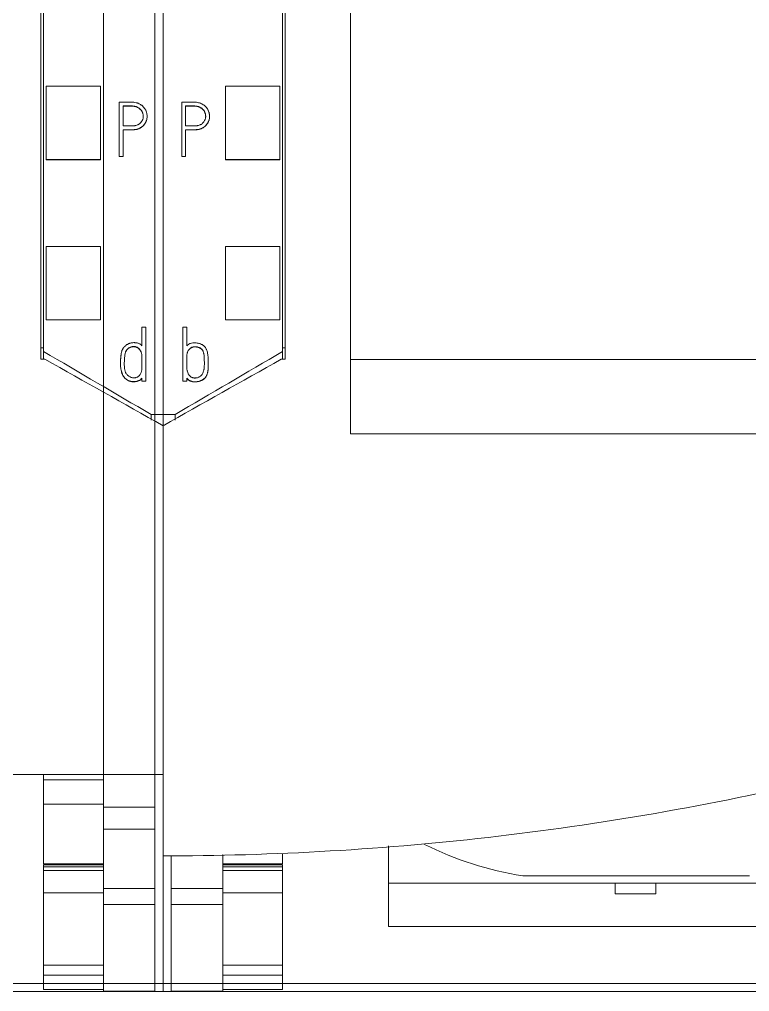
# Model space of a CAD drawing. Header units: millimetres. Extents: x 1359 to 3577, y 1336 to 3557.
# Drawn here: x 2675.48 to 2702.37, y 2906.56 to 2942.38 of the extents above; entities that cross this region are included whole.
import ezdxf

# ---------------------------------------------------------------- set-up
doc = ezdxf.new("R2010")
doc.units = ezdxf.units.MM
doc.layers.add('000-PI-Oprema', color=30, linetype='Continuous', lineweight=5)
doc.layers.add('002-PI-Kabelska kanalica', color=150, linetype='Continuous')

msp = doc.modelspace()

# ---------------------------------------------------------------- linework, layer by layer
at = {"layer": '000-PI-Oprema', "color": 0, "linetype": 'ByBlock', "lineweight": 0}
for p, q in [((2680.771, 3041.237), (2680.771, 2927.819)), ((2680.771, 3041.237), (2680.771, 2927.819)), ((2676.371, 2930.141), (2676.371, 3038.956)), ((2685.171, 3038.956), (2685.171, 2930.141)), ((2678.571, 2974.306), (2678.571, 2910.351)), ((2680.471, 2974.306), (2680.471, 2910.351)), ((2676.471, 2937.211), (2676.471, 2939.912)), ((2676.471, 2939.912), (2678.471, 2939.912)), ((2678.471, 2937.211), (2678.471, 2939.912)), ((2683.071, 2937.211), (2683.071, 2939.912)), ((2685.071, 2939.912), (2683.071, 2939.912)), ((2685.071, 2937.211), (2685.071, 2939.912)), ((2679.156, 2939.329), (2679.156, 2937.327)), ((2679.297, 2938.451), (2679.297, 2939.187)), ((2681.456, 2939.329), (2681.456, 2937.327)), ((2681.597, 2938.451), (2681.597, 2939.187)), ((2680.182, 2938.8), (2680.182, 2938.807)), ((2682.482, 2938.8), (2682.482, 2938.807)), ((2679.297, 2937.327), (2679.297, 2938.31)), ((2681.597, 2937.327), (2681.597, 2938.31)), ((2679.156, 2937.327), (2679.297, 2937.327)), ((2679.156, 2937.327), (2679.156, 2937.321)), ((2679.297, 2937.327), (2679.297, 2937.321)), ((2681.456, 2937.327), (2681.597, 2937.327)), ((2681.456, 2937.327), (2681.456, 2937.321)), ((2681.597, 2937.327), (2681.597, 2937.321)), ((2676.471, 2937.206), (2676.471, 2937.211)), ((2676.471, 2937.211), (2678.471, 2937.211)), ((2676.471, 2937.206), (2678.471, 2937.206)), ((2678.471, 2937.206), (2678.471, 2937.211)), ((2683.071, 2937.206), (2683.071, 2937.211)), ((2685.071, 2937.211), (2683.071, 2937.211)), ((2685.071, 2937.206), (2683.071, 2937.206)), ((2685.071, 2937.206), (2685.071, 2937.211)), ((2676.471, 2931.309), (2676.471, 2934.01)), ((2676.471, 2934.01), (2678.471, 2934.01)), ((2678.471, 2931.309), (2678.471, 2934.01)), ((2683.071, 2931.309), (2683.071, 2934.01)), ((2685.071, 2934.01), (2683.071, 2934.01)), ((2685.071, 2931.309), (2685.071, 2934.01)), ((2676.471, 2931.306), (2676.471, 2931.309)), ((2676.471, 2931.309), (2678.471, 2931.309)), ((2676.471, 2931.306), (2678.471, 2931.306)), ((2678.471, 2931.306), (2678.471, 2931.309)), ((2683.071, 2931.306), (2683.071, 2931.309)), ((2685.071, 2931.309), (2683.071, 2931.309)), ((2685.071, 2931.306), (2683.071, 2931.306)), ((2685.071, 2931.306), (2685.071, 2931.309)), ((2679.993, 2931.042), (2679.993, 2930.35)), ((2680.135, 2931.042), (2679.993, 2931.042)), ((2680.135, 2929.042), (2680.135, 2931.042)), ((2681.504, 2929.042), (2681.504, 2931.042)), ((2681.504, 2931.042), (2681.643, 2931.042)), ((2681.643, 2931.042), (2681.643, 2930.348)), ((2676.271, 2930.27), (2676.371, 2930.27)), ((2676.371, 2929.856), (2676.371, 2930.141)), ((2685.271, 2930.27), (2685.171, 2930.27)), ((2685.171, 2930.141), (2685.171, 2929.856)), ((2676.271, 2929.856), (2676.421, 2929.856)), ((2679.203, 2929.719), (2679.203, 2929.709)), ((2685.121, 2929.856), (2685.271, 2929.856)), ((2708.671, 2929.852), (2687.671, 2929.852)), ((2682.433, 2929.667), (2682.433, 2929.673)), ((2679.993, 2929.161), (2679.993, 2929.042)), ((2679.993, 2929.042), (2680.135, 2929.042)), ((2681.643, 2929.042), (2681.504, 2929.042)), ((2681.643, 2929.161), (2681.643, 2929.042)), ((2680.331, 2927.819), (2680.331, 2927.616)), ((2680.771, 2927.819), (2680.331, 2927.819)), ((2680.771, 2927.819), (2680.771, 2927.442)), ((2680.771, 2927.819), (2680.771, 2927.449)), ((2681.211, 2927.819), (2680.771, 2927.819)), ((2681.211, 2927.616), (2681.211, 2927.819)), ((2708.671, 2927.106), (2687.671, 2927.106)), ((2670.971, 2914.556), (2680.771, 2914.556)), ((2676.371, 2914.356), (2676.371, 2914.556)), ((2676.371, 2913.458), (2676.371, 2914.356)), ((2676.371, 2914.356), (2678.571, 2914.356)), ((2678.571, 2913.355), (2678.571, 2914.556)), ((2680.471, 2913.355), (2680.471, 2914.556)), ((2680.771, 2914.476), (2680.771, 2906.556)), ((2676.371, 2911.257), (2676.371, 2913.458)), ((2676.371, 2913.458), (2678.571, 2913.458)), ((2678.571, 2912.539), (2678.571, 2913.355)), ((2678.571, 2913.355), (2680.471, 2913.355)), ((2680.471, 2912.539), (2680.471, 2913.355)), ((2678.571, 2912.539), (2680.471, 2912.539)), ((2689.071, 2910.556), (2689.071, 2911.921)), ((2681.072, 2911.557), (2680.771, 2911.557)), ((2680.771, 2911.475), (2680.771, 2906.556)), ((2681.071, 2911.545), (2681.071, 2910.351)), ((2682.971, 2911.605), (2682.971, 2910.351)), ((2685.171, 2911.257), (2685.171, 2911.622)), ((2676.371, 2911.257), (2678.571, 2911.257)), ((2676.371, 2911.221), (2676.371, 2911.228)), ((2678.571, 2911.228), (2676.371, 2911.228)), ((2676.371, 2911.156), (2676.371, 2911.221)), ((2676.371, 2911.221), (2678.571, 2911.221)), ((2676.371, 2911.156), (2676.371, 2911.019)), ((2676.371, 2911.156), (2678.571, 2911.156)), ((2682.971, 2911.257), (2685.171, 2911.257)), ((2685.171, 2911.228), (2682.971, 2911.228)), ((2685.171, 2911.221), (2682.971, 2911.221)), ((2685.171, 2911.156), (2682.971, 2911.156)), ((2685.171, 2911.221), (2685.171, 2911.228)), ((2685.171, 2911.156), (2685.171, 2911.221)), ((2685.171, 2911.156), (2685.171, 2911.019)), ((2676.371, 2911.019), (2676.371, 2910.195)), ((2676.371, 2911.019), (2678.571, 2911.019)), ((2685.171, 2911.019), (2682.971, 2911.019)), ((2685.171, 2911.019), (2685.171, 2910.195)), ((2694.015, 2910.824), (2702.37, 2910.824)), ((2689.071, 2908.956), (2689.071, 2910.556)), ((2689.071, 2910.556), (2707.271, 2910.556)), ((2697.421, 2910.556), (2697.421, 2910.152)), ((2698.921, 2910.556), (2698.921, 2910.152)), ((2676.371, 2910.195), (2676.371, 2907.53)), ((2676.371, 2910.195), (2678.571, 2910.195)), ((2678.571, 2909.765), (2678.571, 2910.351)), ((2678.571, 2910.351), (2680.471, 2910.351)), ((2680.471, 2909.765), (2680.471, 2910.351)), ((2681.071, 2909.765), (2681.071, 2910.351)), ((2682.971, 2910.351), (2681.071, 2910.351)), ((2682.971, 2909.765), (2682.971, 2910.351)), ((2685.171, 2910.195), (2682.971, 2910.195)), ((2685.171, 2910.195), (2685.171, 2907.53)), ((2697.421, 2910.152), (2698.921, 2910.152)), ((2678.571, 2909.765), (2680.471, 2909.765)), ((2682.971, 2909.765), (2681.071, 2909.765)), ((2689.071, 2908.956), (2707.271, 2908.956)), ((2676.371, 2907.53), (2676.371, 2907.163)), ((2676.371, 2907.53), (2678.571, 2907.53)), ((2685.171, 2907.53), (2682.971, 2907.53)), ((2685.171, 2907.53), (2685.171, 2907.163)), ((2676.371, 2907.163), (2676.371, 2906.632)), ((2676.371, 2907.163), (2678.571, 2907.163)), ((2678.571, 2907.163), (2678.571, 2906.632)), ((2682.971, 2907.163), (2682.971, 2906.632)), ((2685.171, 2907.163), (2682.971, 2907.163)), ((2685.171, 2907.163), (2685.171, 2906.632)), ((2676.371, 2906.556), (2645.112, 2906.556)), ((2676.371, 2906.632), (2676.371, 2906.632)), ((2676.371, 2906.632), (2678.571, 2906.632)), ((2676.371, 2906.632), (2678.571, 2906.632)), ((2678.571, 2906.568), (2680.471, 2906.568)), ((2678.571, 2906.568), (2680.471, 2906.568)), ((2680.771, 2906.556), (2679.172, 2906.556)), ((2711.171, 2906.556), (2679.912, 2906.556)), ((2682.713, 2906.556), (2680.771, 2906.556)), ((2681.071, 2906.568), (2682.971, 2906.568)), ((2682.971, 2906.568), (2681.071, 2906.568)), ((2682.971, 2906.632), (2685.171, 2906.632)), ((2685.171, 2906.632), (2682.971, 2906.632)), ((2685.171, 2906.632), (2685.171, 2906.632))]:
    msp.add_line(p, q, dxfattribs=at)
msp.add_ellipse((2695.838, 2922.56), major_axis=(11.977, 0), ratio=0.991445, start_param=4.241192, end_param=4.559632, dxfattribs=at)
for points, knots in [([(2676.271, 2929.856), (2676.271, 2933.196), (2676.271, 2941.161), (2676.271, 2953.801), (2676.271, 2969.287), (2676.271, 2983.582), (2676.271, 2997.792), (2676.271, 3012.358), (2676.271, 3026.528), (2676.271, 3036.098), (2676.271, 3039.142)], [0, 0, 0, 0, 0.091483, 0.21812, 0.346206, 0.515858, 0.610111, 0.736264, 0.916066, 1, 1, 1, 1]), ([(2685.271, 3039.142), (2685.271, 3036.098), (2685.271, 3026.528), (2685.271, 3012.358), (2685.271, 2997.792), (2685.271, 2983.582), (2685.271, 2969.287), (2685.271, 2953.801), (2685.271, 2941.161), (2685.271, 2933.196), (2685.271, 2929.856)], [0, 0, 0, 0, 0.083934, 0.263736, 0.389889, 0.484142, 0.653794, 0.78188, 0.908517, 1, 1, 1, 1]), ([(2687.671, 3036.077), (2687.671, 3034.053), (2687.671, 3025.504), (2687.671, 3012.358), (2687.671, 2997.792), (2687.671, 2983.582), (2687.671, 2969.287), (2687.671, 2953.801), (2687.671, 2941.043), (2687.671, 2932.161), (2687.671, 2927.904), (2687.671, 2927.106)], [0, 0, 0, 0, 0.055935, 0.236292, 0.362833, 0.457376, 0.627551, 0.756032, 0.883059, 0.978086, 1, 1, 1, 1]), ([(2679.297, 2938.31), (2679.349, 2938.31), (2679.4, 2938.31), (2679.504, 2938.309), (2679.555, 2938.308), (2679.633, 2938.31), (2679.659, 2938.311), (2679.697, 2938.315), (2679.71, 2938.316), (2679.736, 2938.319), (2679.749, 2938.321), (2679.787, 2938.328), (2679.812, 2938.334), (2679.861, 2938.35), (2679.885, 2938.36), (2679.92, 2938.377), (2679.932, 2938.384), (2679.954, 2938.397), (2679.965, 2938.404), (2679.996, 2938.426), (2680.016, 2938.442), (2680.045, 2938.469), (2680.054, 2938.478), (2680.071, 2938.498), (2680.079, 2938.508), (2680.103, 2938.538), (2680.116, 2938.56), (2680.134, 2938.594), (2680.14, 2938.606), (2680.15, 2938.63), (2680.154, 2938.642), (2680.166, 2938.679), (2680.172, 2938.705), (2680.178, 2938.743), (2680.18, 2938.756), (2680.181, 2938.782), (2680.182, 2938.795), (2680.182, 2938.834), (2680.18, 2938.859), (2680.174, 2938.898), (2680.172, 2938.91), (2680.166, 2938.936), (2680.162, 2938.948), (2680.151, 2938.986), (2680.141, 2939.01), (2680.125, 2939.044), (2680.119, 2939.056), (2680.106, 2939.078), (2680.099, 2939.089), (2680.076, 2939.121), (2680.06, 2939.141), (2680.024, 2939.179), (2680.005, 2939.196), (2679.974, 2939.22), (2679.964, 2939.227), (2679.942, 2939.242), (2679.931, 2939.248), (2679.897, 2939.267), (2679.874, 2939.278), (2679.837, 2939.291), (2679.825, 2939.295), (2679.8, 2939.302), (2679.787, 2939.306), (2679.724, 2939.32), (2679.673, 2939.326), (2679.596, 2939.33), (2679.57, 2939.33), (2679.518, 2939.331), (2679.466, 2939.33), (2679.415, 2939.329), (2679.363, 2939.328), (2679.285, 2939.328), (2679.207, 2939.329), (2679.156, 2939.329)], [0, 0, 0, 0, 0.0625, 0.0625, 0.125, 0.125, 0.15625, 0.15625, 0.171875, 0.171875, 0.1875, 0.1875, 0.21875, 0.21875, 0.25, 0.25, 0.265625, 0.265625, 0.28125, 0.28125, 0.3125, 0.3125, 0.328125, 0.328125, 0.34375, 0.34375, 0.375, 0.375, 0.390625, 0.390625, 0.40625, 0.40625, 0.4375, 0.4375, 0.453125, 0.453125, 0.46875, 0.46875, 0.5, 0.5, 0.515625, 0.515625, 0.53125, 0.53125, 0.5625, 0.5625, 0.578125, 0.578125, 0.59375, 0.59375, 0.625, 0.625, 0.65625, 0.65625, 0.671875, 0.671875, 0.6875, 0.6875, 0.71875, 0.71875, 0.734375, 0.734375, 0.75, 0.75, 0.8125, 0.8125, 0.84375, 0.84375, 0.875, 0.90625, 0.90625, 0.9375, 1, 1, 1, 1]), ([(2679.297, 2939.187), (2679.336, 2939.188), (2679.374, 2939.187), (2679.433, 2939.187), (2679.452, 2939.187), (2679.491, 2939.188), (2679.51, 2939.188), (2679.568, 2939.19), (2679.607, 2939.19), (2679.665, 2939.186), (2679.684, 2939.184), (2679.722, 2939.178), (2679.742, 2939.173), (2679.77, 2939.165), (2679.78, 2939.162), (2679.798, 2939.155), (2679.808, 2939.151), (2679.835, 2939.138), (2679.852, 2939.129), (2679.877, 2939.113), (2679.885, 2939.107), (2679.901, 2939.095), (2679.909, 2939.089), (2679.931, 2939.069), (2679.945, 2939.055), (2679.964, 2939.032), (2679.97, 2939.024), (2679.981, 2939.008), (2679.987, 2938.999), (2680.002, 2938.973), (2680.01, 2938.955), (2680.02, 2938.928), (2680.023, 2938.918), (2680.029, 2938.899), (2680.031, 2938.889), (2680.037, 2938.86), (2680.039, 2938.84), (2680.041, 2938.81), (2680.041, 2938.801), (2680.04, 2938.781), (2680.039, 2938.771), (2680.035, 2938.741), (2680.031, 2938.722), (2680.022, 2938.693), (2680.018, 2938.684), (2680.011, 2938.666), (2680.006, 2938.657), (2679.992, 2938.63), (2679.982, 2938.613), (2679.963, 2938.59), (2679.957, 2938.582), (2679.943, 2938.568), (2679.936, 2938.561), (2679.914, 2938.541), (2679.898, 2938.529), (2679.873, 2938.513), (2679.864, 2938.508), (2679.846, 2938.499), (2679.837, 2938.494), (2679.81, 2938.482), (2679.791, 2938.476), (2679.762, 2938.468), (2679.753, 2938.466), (2679.733, 2938.462), (2679.723, 2938.46), (2679.694, 2938.456), (2679.674, 2938.454), (2679.634, 2938.452), (2679.614, 2938.451), (2679.575, 2938.451), (2679.535, 2938.451), (2679.495, 2938.451), (2679.456, 2938.451), (2679.436, 2938.451), (2679.376, 2938.452), (2679.337, 2938.451), (2679.297, 2938.451)], [0, 0, 0, 0, 0.0625, 0.0625, 0.09375, 0.09375, 0.125, 0.125, 0.1875, 0.1875, 0.21875, 0.21875, 0.25, 0.25, 0.265625, 0.265625, 0.28125, 0.28125, 0.3125, 0.3125, 0.328125, 0.328125, 0.34375, 0.34375, 0.375, 0.375, 0.390625, 0.390625, 0.40625, 0.40625, 0.4375, 0.4375, 0.453125, 0.453125, 0.46875, 0.46875, 0.5, 0.5, 0.515625, 0.515625, 0.53125, 0.53125, 0.5625, 0.5625, 0.578125, 0.578125, 0.59375, 0.59375, 0.625, 0.625, 0.640625, 0.640625, 0.65625, 0.65625, 0.6875, 0.6875, 0.703125, 0.703125, 0.71875, 0.71875, 0.75, 0.75, 0.765625, 0.765625, 0.78125, 0.78125, 0.8125, 0.8125, 0.84375, 0.84375, 0.875, 0.90625, 0.90625, 0.9375, 0.9375, 1, 1, 1, 1]), ([(2680.04, 2938.801), (2680.04, 2938.804), (2680.04, 2938.807), (2680.04, 2938.82), (2680.039, 2938.83), (2680.037, 2938.849), (2680.036, 2938.859), (2680.03, 2938.888), (2680.025, 2938.907), (2680.015, 2938.936), (2680.011, 2938.945), (2680.003, 2938.963), (2679.99, 2938.989), (2679.974, 2939.014), (2679.955, 2939.037), (2679.948, 2939.045), (2679.935, 2939.059), (2679.928, 2939.066), (2679.905, 2939.086), (2679.89, 2939.098), (2679.865, 2939.114), (2679.856, 2939.12), (2679.839, 2939.129), (2679.83, 2939.134), (2679.803, 2939.147), (2679.785, 2939.154), (2679.747, 2939.166), (2679.728, 2939.17), (2679.689, 2939.177), (2679.669, 2939.18), (2679.61, 2939.184), (2679.571, 2939.183), (2679.512, 2939.182), (2679.493, 2939.181), (2679.454, 2939.181), (2679.434, 2939.181), (2679.375, 2939.181), (2679.336, 2939.181), (2679.297, 2939.181)], [0, 0, 0, 0, 0.009533, 0.009533, 0.040485, 0.040485, 0.071437, 0.071437, 0.133342, 0.133342, 0.164294, 0.164294, 0.195246, 0.25715, 0.25715, 0.288102, 0.288102, 0.319054, 0.319054, 0.380958, 0.380958, 0.41191, 0.41191, 0.442862, 0.442862, 0.504767, 0.504767, 0.566671, 0.566671, 0.628575, 0.628575, 0.752383, 0.752383, 0.814287, 0.814287, 0.876192, 0.876192, 1, 1, 1, 1]), ([(2681.597, 2938.31), (2681.649, 2938.31), (2681.7, 2938.31), (2681.804, 2938.309), (2681.855, 2938.308), (2681.933, 2938.31), (2681.959, 2938.311), (2681.997, 2938.315), (2682.01, 2938.316), (2682.036, 2938.319), (2682.049, 2938.321), (2682.087, 2938.328), (2682.112, 2938.334), (2682.161, 2938.35), (2682.185, 2938.36), (2682.22, 2938.377), (2682.232, 2938.384), (2682.254, 2938.397), (2682.265, 2938.404), (2682.296, 2938.426), (2682.316, 2938.442), (2682.345, 2938.469), (2682.354, 2938.478), (2682.371, 2938.498), (2682.379, 2938.508), (2682.403, 2938.538), (2682.416, 2938.56), (2682.434, 2938.594), (2682.44, 2938.606), (2682.45, 2938.63), (2682.454, 2938.642), (2682.466, 2938.679), (2682.472, 2938.705), (2682.478, 2938.743), (2682.48, 2938.756), (2682.481, 2938.782), (2682.482, 2938.795), (2682.482, 2938.834), (2682.48, 2938.859), (2682.474, 2938.898), (2682.472, 2938.91), (2682.466, 2938.936), (2682.462, 2938.948), (2682.451, 2938.986), (2682.441, 2939.01), (2682.425, 2939.044), (2682.419, 2939.056), (2682.406, 2939.078), (2682.399, 2939.089), (2682.376, 2939.121), (2682.36, 2939.141), (2682.324, 2939.179), (2682.305, 2939.196), (2682.274, 2939.22), (2682.264, 2939.227), (2682.242, 2939.242), (2682.231, 2939.248), (2682.197, 2939.267), (2682.174, 2939.278), (2682.137, 2939.291), (2682.125, 2939.295), (2682.1, 2939.302), (2682.087, 2939.306), (2682.024, 2939.32), (2681.973, 2939.326), (2681.896, 2939.33), (2681.87, 2939.33), (2681.818, 2939.331), (2681.766, 2939.33), (2681.715, 2939.329), (2681.663, 2939.328), (2681.585, 2939.328), (2681.507, 2939.329), (2681.456, 2939.329)], [0, 0, 0, 0, 0.0625, 0.0625, 0.125, 0.125, 0.15625, 0.15625, 0.171875, 0.171875, 0.1875, 0.1875, 0.21875, 0.21875, 0.25, 0.25, 0.265625, 0.265625, 0.28125, 0.28125, 0.3125, 0.3125, 0.328125, 0.328125, 0.34375, 0.34375, 0.375, 0.375, 0.390625, 0.390625, 0.40625, 0.40625, 0.4375, 0.4375, 0.453125, 0.453125, 0.46875, 0.46875, 0.5, 0.5, 0.515625, 0.515625, 0.53125, 0.53125, 0.5625, 0.5625, 0.578125, 0.578125, 0.59375, 0.59375, 0.625, 0.625, 0.65625, 0.65625, 0.671875, 0.671875, 0.6875, 0.6875, 0.71875, 0.71875, 0.734375, 0.734375, 0.75, 0.75, 0.8125, 0.8125, 0.84375, 0.84375, 0.875, 0.90625, 0.90625, 0.9375, 1, 1, 1, 1]), ([(2681.597, 2939.187), (2681.636, 2939.188), (2681.674, 2939.187), (2681.733, 2939.187), (2681.752, 2939.187), (2681.791, 2939.188), (2681.81, 2939.188), (2681.868, 2939.19), (2681.907, 2939.19), (2681.965, 2939.186), (2681.984, 2939.184), (2682.022, 2939.178), (2682.042, 2939.173), (2682.07, 2939.165), (2682.08, 2939.162), (2682.098, 2939.155), (2682.108, 2939.151), (2682.135, 2939.138), (2682.152, 2939.129), (2682.177, 2939.113), (2682.185, 2939.107), (2682.201, 2939.095), (2682.209, 2939.089), (2682.231, 2939.069), (2682.245, 2939.055), (2682.264, 2939.032), (2682.27, 2939.024), (2682.281, 2939.008), (2682.287, 2938.999), (2682.302, 2938.973), (2682.31, 2938.955), (2682.32, 2938.928), (2682.323, 2938.918), (2682.329, 2938.899), (2682.331, 2938.889), (2682.337, 2938.86), (2682.339, 2938.84), (2682.341, 2938.81), (2682.341, 2938.801), (2682.34, 2938.781), (2682.339, 2938.771), (2682.335, 2938.741), (2682.331, 2938.722), (2682.322, 2938.693), (2682.318, 2938.684), (2682.311, 2938.666), (2682.306, 2938.657), (2682.292, 2938.63), (2682.282, 2938.613), (2682.263, 2938.59), (2682.257, 2938.582), (2682.243, 2938.568), (2682.236, 2938.561), (2682.214, 2938.541), (2682.198, 2938.529), (2682.173, 2938.513), (2682.164, 2938.508), (2682.146, 2938.499), (2682.137, 2938.494), (2682.11, 2938.482), (2682.091, 2938.476), (2682.062, 2938.468), (2682.053, 2938.466), (2682.033, 2938.462), (2682.023, 2938.46), (2681.994, 2938.456), (2681.974, 2938.454), (2681.934, 2938.452), (2681.914, 2938.451), (2681.875, 2938.451), (2681.835, 2938.451), (2681.795, 2938.451), (2681.756, 2938.451), (2681.736, 2938.451), (2681.676, 2938.452), (2681.637, 2938.451), (2681.597, 2938.451)], [0, 0, 0, 0, 0.0625, 0.0625, 0.09375, 0.09375, 0.125, 0.125, 0.1875, 0.1875, 0.21875, 0.21875, 0.25, 0.25, 0.265625, 0.265625, 0.28125, 0.28125, 0.3125, 0.3125, 0.328125, 0.328125, 0.34375, 0.34375, 0.375, 0.375, 0.390625, 0.390625, 0.40625, 0.40625, 0.4375, 0.4375, 0.453125, 0.453125, 0.46875, 0.46875, 0.5, 0.5, 0.515625, 0.515625, 0.53125, 0.53125, 0.5625, 0.5625, 0.578125, 0.578125, 0.59375, 0.59375, 0.625, 0.625, 0.640625, 0.640625, 0.65625, 0.65625, 0.6875, 0.6875, 0.703125, 0.703125, 0.71875, 0.71875, 0.75, 0.75, 0.765625, 0.765625, 0.78125, 0.78125, 0.8125, 0.8125, 0.84375, 0.84375, 0.875, 0.90625, 0.90625, 0.9375, 0.9375, 1, 1, 1, 1]), ([(2682.34, 2938.801), (2682.34, 2938.804), (2682.34, 2938.807), (2682.34, 2938.82), (2682.339, 2938.83), (2682.337, 2938.849), (2682.336, 2938.859), (2682.33, 2938.888), (2682.325, 2938.907), (2682.315, 2938.936), (2682.311, 2938.945), (2682.303, 2938.963), (2682.29, 2938.989), (2682.274, 2939.014), (2682.255, 2939.037), (2682.248, 2939.045), (2682.235, 2939.059), (2682.228, 2939.066), (2682.205, 2939.086), (2682.19, 2939.098), (2682.165, 2939.114), (2682.156, 2939.12), (2682.139, 2939.129), (2682.13, 2939.134), (2682.103, 2939.147), (2682.085, 2939.154), (2682.047, 2939.166), (2682.028, 2939.17), (2681.989, 2939.177), (2681.969, 2939.18), (2681.91, 2939.184), (2681.871, 2939.183), (2681.812, 2939.182), (2681.793, 2939.181), (2681.754, 2939.181), (2681.734, 2939.181), (2681.675, 2939.181), (2681.636, 2939.181), (2681.597, 2939.181)], [0, 0, 0, 0, 0.009533, 0.009533, 0.040485, 0.040485, 0.071437, 0.071437, 0.133342, 0.133342, 0.164294, 0.164294, 0.195246, 0.25715, 0.25715, 0.288102, 0.288102, 0.319054, 0.319054, 0.380958, 0.380958, 0.41191, 0.41191, 0.442862, 0.442862, 0.504767, 0.504767, 0.566671, 0.566671, 0.628575, 0.628575, 0.752383, 0.752383, 0.814287, 0.814287, 0.876192, 0.876192, 1, 1, 1, 1]), ([(2680.182, 2938.801), (2680.182, 2938.776), (2680.18, 2938.751), (2680.174, 2938.713), (2680.172, 2938.7), (2680.166, 2938.675), (2680.163, 2938.662), (2680.151, 2938.625), (2680.141, 2938.601), (2680.117, 2938.556), (2680.104, 2938.534), (2680.08, 2938.502), (2680.072, 2938.492), (2680.055, 2938.473), (2680.046, 2938.464), (2680.018, 2938.437), (2679.998, 2938.42), (2679.965, 2938.398), (2679.954, 2938.391), (2679.932, 2938.378), (2679.921, 2938.372), (2679.886, 2938.354), (2679.862, 2938.344), (2679.825, 2938.332), (2679.813, 2938.329), (2679.787, 2938.322), (2679.775, 2938.32), (2679.711, 2938.308), (2679.66, 2938.305), (2679.556, 2938.302), (2679.504, 2938.303), (2679.401, 2938.304), (2679.349, 2938.304), (2679.297, 2938.304)], [0, 0, 0, 0, 0.065202, 0.065202, 0.098588, 0.098588, 0.131973, 0.131973, 0.198745, 0.198745, 0.265516, 0.265516, 0.298902, 0.298902, 0.332287, 0.332287, 0.399059, 0.399059, 0.432444, 0.432444, 0.46583, 0.46583, 0.532601, 0.532601, 0.565987, 0.565987, 0.599372, 0.599372, 0.732915, 0.732915, 0.866457, 0.866457, 1, 1, 1, 1]), ([(2682.482, 2938.801), (2682.482, 2938.776), (2682.48, 2938.751), (2682.474, 2938.713), (2682.472, 2938.7), (2682.466, 2938.675), (2682.463, 2938.662), (2682.451, 2938.625), (2682.441, 2938.601), (2682.417, 2938.556), (2682.404, 2938.534), (2682.38, 2938.502), (2682.372, 2938.492), (2682.355, 2938.473), (2682.346, 2938.464), (2682.318, 2938.437), (2682.298, 2938.42), (2682.265, 2938.398), (2682.254, 2938.391), (2682.232, 2938.378), (2682.221, 2938.372), (2682.186, 2938.354), (2682.162, 2938.344), (2682.125, 2938.332), (2682.113, 2938.329), (2682.087, 2938.322), (2682.075, 2938.32), (2682.011, 2938.308), (2681.96, 2938.305), (2681.856, 2938.302), (2681.804, 2938.303), (2681.701, 2938.304), (2681.649, 2938.304), (2681.597, 2938.304)], [0, 0, 0, 0, 0.065202, 0.065202, 0.098588, 0.098588, 0.131973, 0.131973, 0.198745, 0.198745, 0.265516, 0.265516, 0.298902, 0.298902, 0.332287, 0.332287, 0.399059, 0.399059, 0.432444, 0.432444, 0.46583, 0.46583, 0.532601, 0.532601, 0.565987, 0.565987, 0.599372, 0.599372, 0.732915, 0.732915, 0.866457, 0.866457, 1, 1, 1, 1]), ([(2679.993, 2930.35), (2679.975, 2930.371), (2679.955, 2930.391), (2679.927, 2930.411), (2679.922, 2930.415), (2679.91, 2930.422), (2679.904, 2930.426), (2679.885, 2930.435), (2679.872, 2930.44), (2679.846, 2930.448), (2679.832, 2930.452), (2679.805, 2930.457), (2679.791, 2930.459), (2679.764, 2930.463), (2679.75, 2930.465), (2679.723, 2930.467), (2679.709, 2930.467), (2679.668, 2930.467), (2679.641, 2930.464), (2679.599, 2930.457), (2679.586, 2930.454), (2679.559, 2930.447), (2679.546, 2930.443), (2679.52, 2930.434), (2679.507, 2930.429), (2679.482, 2930.418), (2679.469, 2930.411), (2679.445, 2930.397), (2679.433, 2930.39), (2679.411, 2930.374), (2679.389, 2930.357), (2679.369, 2930.338), (2679.349, 2930.318), (2679.34, 2930.308), (2679.322, 2930.286), (2679.314, 2930.275), (2679.298, 2930.252), (2679.291, 2930.24), (2679.277, 2930.216), (2679.271, 2930.204), (2679.26, 2930.178), (2679.254, 2930.165), (2679.241, 2930.126), (2679.235, 2930.099), (2679.229, 2930.058), (2679.227, 2930.045), (2679.224, 2930.017), (2679.222, 2930.004), (2679.22, 2929.976), (2679.218, 2929.963), (2679.215, 2929.936), (2679.213, 2929.922), (2679.21, 2929.895), (2679.209, 2929.881), (2679.207, 2929.854), (2679.206, 2929.84), (2679.204, 2929.812), (2679.204, 2929.799), (2679.203, 2929.771), (2679.203, 2929.757), (2679.203, 2929.716), (2679.203, 2929.689), (2679.204, 2929.634), (2679.206, 2929.607), (2679.211, 2929.552), (2679.214, 2929.525), (2679.223, 2929.471), (2679.229, 2929.444), (2679.249, 2929.363), (2679.267, 2929.311), (2679.307, 2929.238), (2679.321, 2929.215), (2679.355, 2929.172), (2679.374, 2929.152), (2679.405, 2929.125), (2679.416, 2929.116), (2679.439, 2929.1), (2679.451, 2929.093), (2679.475, 2929.08), (2679.487, 2929.074), (2679.512, 2929.063), (2679.525, 2929.058), (2679.565, 2929.045), (2679.592, 2929.04), (2679.646, 2929.032), (2679.674, 2929.031), (2679.716, 2929.031), (2679.729, 2929.032), (2679.757, 2929.034), (2679.77, 2929.036), (2679.797, 2929.042), (2679.811, 2929.045), (2679.837, 2929.052), (2679.851, 2929.056), (2679.876, 2929.066), (2679.889, 2929.072), (2679.912, 2929.086), (2679.924, 2929.094), (2679.945, 2929.111), (2679.956, 2929.121), (2679.975, 2929.14), (2679.984, 2929.151), (2679.993, 2929.161)], [0, 0, 0, 0, 0.03125, 0.03125, 0.039062, 0.039062, 0.046875, 0.046875, 0.0625, 0.0625, 0.078125, 0.078125, 0.09375, 0.09375, 0.109375, 0.109375, 0.125, 0.125, 0.15625, 0.15625, 0.171875, 0.171875, 0.1875, 0.1875, 0.203125, 0.203125, 0.21875, 0.21875, 0.234375, 0.234375, 0.25, 0.265625, 0.265625, 0.28125, 0.28125, 0.296875, 0.296875, 0.3125, 0.3125, 0.328125, 0.328125, 0.34375, 0.34375, 0.375, 0.375, 0.390625, 0.390625, 0.40625, 0.40625, 0.421875, 0.421875, 0.4375, 0.4375, 0.453125, 0.453125, 0.46875, 0.46875, 0.484375, 0.484375, 0.5, 0.5, 0.53125, 0.53125, 0.5625, 0.5625, 0.59375, 0.59375, 0.625, 0.625, 0.6875, 0.6875, 0.71875, 0.71875, 0.75, 0.75, 0.765625, 0.765625, 0.78125, 0.78125, 0.796875, 0.796875, 0.8125, 0.8125, 0.84375, 0.84375, 0.875, 0.875, 0.890625, 0.890625, 0.90625, 0.90625, 0.921875, 0.921875, 0.9375, 0.9375, 0.953125, 0.953125, 0.96875, 0.96875, 0.984375, 0.984375, 1, 1, 1, 1]), ([(2681.643, 2930.348), (2681.662, 2930.368), (2681.682, 2930.387), (2681.716, 2930.411), (2681.728, 2930.418), (2681.747, 2930.428), (2681.753, 2930.431), (2681.766, 2930.436), (2681.773, 2930.439), (2681.806, 2930.449), (2681.833, 2930.454), (2681.875, 2930.458), (2681.889, 2930.458), (2681.917, 2930.459), (2681.93, 2930.459), (2681.972, 2930.458), (2682, 2930.456), (2682.041, 2930.45), (2682.055, 2930.448), (2682.082, 2930.442), (2682.096, 2930.439), (2682.136, 2930.427), (2682.162, 2930.417), (2682.199, 2930.398), (2682.211, 2930.391), (2682.235, 2930.376), (2682.246, 2930.367), (2682.279, 2930.342), (2682.299, 2930.322), (2682.325, 2930.289), (2682.333, 2930.278), (2682.348, 2930.254), (2682.361, 2930.23), (2682.373, 2930.204), (2682.383, 2930.178), (2682.388, 2930.165), (2682.401, 2930.125), (2682.408, 2930.098), (2682.418, 2930.044), (2682.422, 2930.016), (2682.427, 2929.96), (2682.429, 2929.933), (2682.431, 2929.877), (2682.431, 2929.849), (2682.432, 2929.793), (2682.432, 2929.765), (2682.433, 2929.681), (2682.433, 2929.625), (2682.431, 2929.541), (2682.43, 2929.514), (2682.426, 2929.458), (2682.423, 2929.43), (2682.416, 2929.389), (2682.413, 2929.375), (2682.406, 2929.348), (2682.402, 2929.334), (2682.389, 2929.294), (2682.378, 2929.268), (2682.358, 2929.231), (2682.351, 2929.219), (2682.335, 2929.196), (2682.326, 2929.185), (2682.299, 2929.153), (2682.278, 2929.135), (2682.244, 2929.109), (2682.232, 2929.102), (2682.208, 2929.087), (2682.196, 2929.081), (2682.17, 2929.069), (2682.157, 2929.064), (2682.131, 2929.055), (2682.117, 2929.05), (2682.077, 2929.039), (2682.049, 2929.034), (2681.994, 2929.027), (2681.966, 2929.025), (2681.91, 2929.026), (2681.882, 2929.028), (2681.84, 2929.035), (2681.827, 2929.039), (2681.8, 2929.047), (2681.786, 2929.052), (2681.761, 2929.063), (2681.748, 2929.07), (2681.73, 2929.08), (2681.724, 2929.084), (2681.713, 2929.092), (2681.707, 2929.097), (2681.679, 2929.119), (2681.66, 2929.139), (2681.643, 2929.161)], [0, 0, 0, 0, 0.03125, 0.03125, 0.046875, 0.046875, 0.054688, 0.054688, 0.0625, 0.0625, 0.09375, 0.09375, 0.109375, 0.109375, 0.125, 0.125, 0.15625, 0.15625, 0.171875, 0.171875, 0.1875, 0.1875, 0.21875, 0.21875, 0.234375, 0.234375, 0.25, 0.25, 0.28125, 0.28125, 0.296875, 0.296875, 0.3125, 0.328125, 0.328125, 0.34375, 0.34375, 0.375, 0.375, 0.40625, 0.40625, 0.4375, 0.4375, 0.46875, 0.46875, 0.5, 0.5, 0.5625, 0.5625, 0.59375, 0.59375, 0.625, 0.625, 0.640625, 0.640625, 0.65625, 0.65625, 0.6875, 0.6875, 0.703125, 0.703125, 0.71875, 0.71875, 0.75, 0.75, 0.765625, 0.765625, 0.78125, 0.78125, 0.796875, 0.796875, 0.8125, 0.8125, 0.84375, 0.84375, 0.875, 0.875, 0.90625, 0.90625, 0.921875, 0.921875, 0.9375, 0.9375, 0.953125, 0.953125, 0.960938, 0.960938, 0.96875, 0.96875, 1, 1, 1, 1]), ([(2679.939, 2930.171), (2679.955, 2930.143), (2679.967, 2930.115), (2679.979, 2930.069), (2679.983, 2930.054), (2679.988, 2930.022), (2679.989, 2930.007), (2679.992, 2929.975), (2679.993, 2929.96), (2679.994, 2929.928), (2679.994, 2929.881), (2679.993, 2929.834), (2679.993, 2929.74), (2679.993, 2929.678), (2679.993, 2929.584), (2679.993, 2929.552), (2679.991, 2929.505), (2679.989, 2929.49), (2679.985, 2929.459), (2679.98, 2929.428), (2679.971, 2929.398), (2679.962, 2929.368), (2679.956, 2929.354), (2679.943, 2929.325), (2679.936, 2929.311), (2679.92, 2929.284), (2679.91, 2929.271), (2679.89, 2929.247), (2679.879, 2929.237), (2679.86, 2929.222), (2679.854, 2929.217), (2679.841, 2929.208), (2679.834, 2929.204), (2679.813, 2929.193), (2679.799, 2929.187), (2679.776, 2929.18), (2679.769, 2929.178), (2679.753, 2929.175), (2679.746, 2929.173), (2679.722, 2929.17), (2679.707, 2929.17), (2679.675, 2929.17), (2679.659, 2929.172), (2679.628, 2929.178), (2679.613, 2929.181), (2679.583, 2929.191), (2679.568, 2929.197), (2679.54, 2929.21), (2679.527, 2929.218), (2679.5, 2929.235), (2679.487, 2929.244), (2679.464, 2929.265), (2679.453, 2929.276), (2679.432, 2929.299), (2679.423, 2929.312), (2679.397, 2929.352), (2679.385, 2929.381), (2679.371, 2929.426), (2679.366, 2929.441), (2679.359, 2929.472), (2679.357, 2929.487), (2679.35, 2929.533), (2679.347, 2929.564), (2679.344, 2929.626), (2679.343, 2929.657), (2679.343, 2929.72), (2679.344, 2929.751), (2679.347, 2929.813), (2679.349, 2929.844), (2679.353, 2929.907), (2679.355, 2929.938), (2679.362, 2930), (2679.365, 2930.031), (2679.375, 2930.077), (2679.379, 2930.092), (2679.389, 2930.122), (2679.395, 2930.137), (2679.409, 2930.164), (2679.417, 2930.178), (2679.431, 2930.197), (2679.436, 2930.203), (2679.446, 2930.215), (2679.452, 2930.221), (2679.468, 2930.238), (2679.48, 2930.248), (2679.505, 2930.267), (2679.518, 2930.275), (2679.56, 2930.298), (2679.59, 2930.309), (2679.628, 2930.318), (2679.636, 2930.32), (2679.651, 2930.322), (2679.659, 2930.323), (2679.683, 2930.326), (2679.698, 2930.326), (2679.722, 2930.324), (2679.73, 2930.323), (2679.745, 2930.32), (2679.753, 2930.319), (2679.776, 2930.312), (2679.79, 2930.307), (2679.812, 2930.297), (2679.819, 2930.293), (2679.833, 2930.285), (2679.853, 2930.273), (2679.871, 2930.257), (2679.888, 2930.241), (2679.893, 2930.235), (2679.903, 2930.223), (2679.908, 2930.217), (2679.923, 2930.198), (2679.931, 2930.185), (2679.939, 2930.171)], [0, 0, 0, 0, 0.03125, 0.03125, 0.046875, 0.046875, 0.0625, 0.0625, 0.078125, 0.078125, 0.09375, 0.125, 0.125, 0.1875, 0.1875, 0.21875, 0.21875, 0.234375, 0.234375, 0.25, 0.265625, 0.265625, 0.28125, 0.28125, 0.296875, 0.296875, 0.3125, 0.3125, 0.328125, 0.328125, 0.335938, 0.335938, 0.34375, 0.34375, 0.359375, 0.359375, 0.367188, 0.367188, 0.375, 0.375, 0.390625, 0.390625, 0.40625, 0.40625, 0.421875, 0.421875, 0.4375, 0.4375, 0.453125, 0.453125, 0.46875, 0.46875, 0.484375, 0.484375, 0.5, 0.5, 0.53125, 0.53125, 0.546875, 0.546875, 0.5625, 0.5625, 0.59375, 0.59375, 0.625, 0.625, 0.65625, 0.65625, 0.6875, 0.6875, 0.71875, 0.71875, 0.75, 0.75, 0.765625, 0.765625, 0.78125, 0.78125, 0.796875, 0.796875, 0.804688, 0.804688, 0.8125, 0.8125, 0.828125, 0.828125, 0.84375, 0.84375, 0.875, 0.875, 0.882813, 0.882813, 0.890625, 0.890625, 0.90625, 0.90625, 0.914063, 0.914063, 0.921875, 0.921875, 0.9375, 0.9375, 0.945313, 0.945313, 0.953125, 0.96875, 0.96875, 0.976563, 0.976563, 0.984375, 0.984375, 1, 1, 1, 1]), ([(2679.939, 2930.165), (2679.923, 2930.193), (2679.905, 2930.218), (2679.877, 2930.245), (2679.871, 2930.251), (2679.858, 2930.261), (2679.852, 2930.266), (2679.833, 2930.279), (2679.819, 2930.287), (2679.798, 2930.297), (2679.791, 2930.3), (2679.776, 2930.306), (2679.768, 2930.308), (2679.745, 2930.315), (2679.73, 2930.317), (2679.706, 2930.319), (2679.698, 2930.319), (2679.682, 2930.319), (2679.675, 2930.319), (2679.651, 2930.316), (2679.636, 2930.314), (2679.605, 2930.306), (2679.59, 2930.302), (2679.56, 2930.291), (2679.546, 2930.284), (2679.525, 2930.273), (2679.519, 2930.269), (2679.505, 2930.26), (2679.499, 2930.256), (2679.48, 2930.241), (2679.456, 2930.221), (2679.436, 2930.197), (2679.422, 2930.178), (2679.417, 2930.171), (2679.409, 2930.158), (2679.405, 2930.151), (2679.394, 2930.13), (2679.389, 2930.115), (2679.379, 2930.085), (2679.375, 2930.07), (2679.365, 2930.024), (2679.362, 2929.993), (2679.355, 2929.93), (2679.35, 2929.868), (2679.347, 2929.806), (2679.344, 2929.743), (2679.343, 2929.712), (2679.343, 2929.677), (2679.343, 2929.674), (2679.343, 2929.671)], [0, 0, 0, 0, 0.082662, 0.082662, 0.103327, 0.103327, 0.123993, 0.123993, 0.165323, 0.165323, 0.185989, 0.185989, 0.206654, 0.206654, 0.247985, 0.247985, 0.268651, 0.268651, 0.289316, 0.289316, 0.330647, 0.330647, 0.371978, 0.371978, 0.413309, 0.413309, 0.433974, 0.433974, 0.454639, 0.454639, 0.49597, 0.537301, 0.537301, 0.557967, 0.557967, 0.578632, 0.578632, 0.619963, 0.619963, 0.661294, 0.661294, 0.743955, 0.743955, 0.826617, 0.909279, 0.909279, 0.99194, 0.99194, 1, 1, 1, 1]), ([(2679.994, 2929.881), (2679.994, 2929.885), (2679.994, 2929.904), (2679.994, 2929.923), (2679.993, 2929.955), (2679.992, 2929.97), (2679.988, 2930.017), (2679.984, 2930.048), (2679.971, 2930.093), (2679.966, 2930.108), (2679.957, 2930.13), (2679.954, 2930.137), (2679.947, 2930.151), (2679.943, 2930.158), (2679.939, 2930.165)], [0, 0, 0, 0, 0.036299, 0.196916, 0.196916, 0.357533, 0.357533, 0.678766, 0.678766, 0.839383, 0.839383, 0.919692, 0.919692, 1, 1, 1, 1]), ([(2681.813, 2930.285), (2681.828, 2930.292), (2681.842, 2930.298), (2681.872, 2930.307), (2681.888, 2930.311), (2681.911, 2930.314), (2681.919, 2930.315), (2681.935, 2930.316), (2681.959, 2930.317), (2681.982, 2930.316), (2682.014, 2930.312), (2682.029, 2930.31), (2682.06, 2930.302), (2682.075, 2930.297), (2682.104, 2930.286), (2682.119, 2930.279), (2682.146, 2930.264), (2682.16, 2930.255), (2682.178, 2930.24), (2682.184, 2930.235), (2682.195, 2930.224), (2682.201, 2930.218), (2682.216, 2930.2), (2682.225, 2930.187), (2682.24, 2930.159), (2682.246, 2930.145), (2682.257, 2930.115), (2682.262, 2930.1), (2682.27, 2930.069), (2682.273, 2930.054), (2682.278, 2930.023), (2682.28, 2930.007), (2682.284, 2929.96), (2682.286, 2929.928), (2682.289, 2929.834), (2682.292, 2929.771), (2682.292, 2929.676), (2682.291, 2929.645), (2682.288, 2929.581), (2682.286, 2929.55), (2682.281, 2929.503), (2682.278, 2929.487), (2682.272, 2929.456), (2682.269, 2929.441), (2682.257, 2929.395), (2682.246, 2929.366), (2682.225, 2929.323), (2682.217, 2929.31), (2682.2, 2929.283), (2682.19, 2929.271), (2682.168, 2929.248), (2682.156, 2929.237), (2682.131, 2929.218), (2682.117, 2929.21), (2682.09, 2929.195), (2682.075, 2929.189), (2682.045, 2929.178), (2682.03, 2929.174), (2681.999, 2929.168), (2681.983, 2929.166), (2681.959, 2929.164), (2681.951, 2929.164), (2681.935, 2929.164), (2681.927, 2929.164), (2681.904, 2929.166), (2681.888, 2929.169), (2681.865, 2929.174), (2681.858, 2929.177), (2681.843, 2929.182), (2681.835, 2929.185), (2681.814, 2929.196), (2681.801, 2929.204), (2681.782, 2929.218), (2681.776, 2929.223), (2681.764, 2929.234), (2681.758, 2929.24), (2681.742, 2929.257), (2681.732, 2929.269), (2681.714, 2929.295), (2681.706, 2929.309), (2681.684, 2929.351), (2681.673, 2929.38), (2681.661, 2929.426), (2681.658, 2929.442), (2681.652, 2929.473), (2681.65, 2929.488), (2681.645, 2929.535), (2681.644, 2929.566), (2681.642, 2929.628), (2681.643, 2929.659), (2681.643, 2929.722), (2681.643, 2929.753), (2681.643, 2929.815), (2681.643, 2929.846), (2681.643, 2929.909), (2681.642, 2929.94), (2681.645, 2930.002), (2681.648, 2930.033), (2681.659, 2930.079), (2681.663, 2930.094), (2681.673, 2930.123), (2681.679, 2930.138), (2681.693, 2930.166), (2681.701, 2930.179), (2681.719, 2930.205), (2681.728, 2930.217), (2681.75, 2930.24), (2681.761, 2930.25), (2681.78, 2930.264), (2681.786, 2930.269), (2681.796, 2930.275), (2681.8, 2930.277), (2681.806, 2930.281), (2681.81, 2930.283), (2681.813, 2930.285)], [0, 0, 0, 0, 0.015625, 0.015625, 0.03125, 0.03125, 0.039063, 0.039063, 0.046875, 0.0625, 0.0625, 0.078125, 0.078125, 0.09375, 0.09375, 0.109375, 0.109375, 0.125, 0.125, 0.132813, 0.132813, 0.140625, 0.140625, 0.15625, 0.15625, 0.171875, 0.171875, 0.1875, 0.1875, 0.203125, 0.203125, 0.21875, 0.21875, 0.25, 0.25, 0.3125, 0.3125, 0.34375, 0.34375, 0.375, 0.375, 0.390625, 0.390625, 0.40625, 0.40625, 0.4375, 0.4375, 0.453125, 0.453125, 0.46875, 0.46875, 0.484375, 0.484375, 0.5, 0.5, 0.515625, 0.515625, 0.53125, 0.53125, 0.546875, 0.546875, 0.554688, 0.554688, 0.5625, 0.5625, 0.578125, 0.578125, 0.585938, 0.585938, 0.59375, 0.59375, 0.609375, 0.609375, 0.617188, 0.617188, 0.625, 0.625, 0.640625, 0.640625, 0.65625, 0.65625, 0.6875, 0.6875, 0.703125, 0.703125, 0.71875, 0.71875, 0.75, 0.75, 0.78125, 0.78125, 0.8125, 0.8125, 0.84375, 0.84375, 0.875, 0.875, 0.90625, 0.90625, 0.921875, 0.921875, 0.9375, 0.9375, 0.953125, 0.953125, 0.96875, 0.96875, 0.984375, 0.984375, 0.992188, 0.992188, 0.996094, 0.996094, 1, 1, 1, 1]), ([(2681.813, 2930.279), (2681.799, 2930.271), (2681.786, 2930.263), (2681.761, 2930.244), (2681.749, 2930.233), (2681.716, 2930.198), (2681.699, 2930.172), (2681.678, 2930.128), (2681.672, 2930.114), (2681.662, 2930.084), (2681.658, 2930.068), (2681.651, 2930.037), (2681.649, 2930.022), (2681.645, 2929.99), (2681.644, 2929.974), (2681.642, 2929.927), (2681.643, 2929.895), (2681.643, 2929.832), (2681.643, 2929.801), (2681.643, 2929.738), (2681.643, 2929.706), (2681.643, 2929.661), (2681.643, 2929.647), (2681.643, 2929.633)], [0, 0, 0, 0, 0.067236, 0.067236, 0.134472, 0.134472, 0.268944, 0.268944, 0.33618, 0.33618, 0.403416, 0.403416, 0.470652, 0.470652, 0.537887, 0.537887, 0.672359, 0.672359, 0.806831, 0.806831, 0.941303, 0.941303, 1, 1, 1, 1]), ([(2682.292, 2929.702), (2682.292, 2929.704), (2682.292, 2929.707), (2682.291, 2929.772), (2682.289, 2929.834), (2682.285, 2929.927), (2682.284, 2929.959), (2682.278, 2930.021), (2682.273, 2930.052), (2682.261, 2930.098), (2682.256, 2930.113), (2682.245, 2930.142), (2682.238, 2930.156), (2682.223, 2930.184), (2682.214, 2930.197), (2682.193, 2930.221), (2682.182, 2930.231), (2682.163, 2930.246), (2682.157, 2930.25), (2682.144, 2930.259), (2682.137, 2930.263), (2682.116, 2930.274), (2682.102, 2930.281), (2682.073, 2930.292), (2682.058, 2930.296), (2682.028, 2930.304), (2682.012, 2930.306), (2681.981, 2930.31), (2681.965, 2930.31), (2681.934, 2930.31), (2681.918, 2930.309), (2681.887, 2930.304), (2681.872, 2930.301), (2681.849, 2930.294), (2681.838, 2930.29), (2681.828, 2930.286), (2681.82, 2930.282), (2681.817, 2930.281), (2681.813, 2930.279)], [0, 0, 0, 0, 0.008133, 0.008133, 0.206507, 0.206507, 0.305693, 0.305693, 0.40488, 0.40488, 0.454473, 0.454473, 0.504067, 0.504067, 0.55366, 0.55366, 0.603253, 0.603253, 0.62805, 0.62805, 0.652847, 0.652847, 0.70244, 0.70244, 0.752033, 0.752033, 0.801627, 0.801627, 0.85122, 0.85122, 0.900813, 0.900813, 0.950407, 0.950407, 0.975203, 0.987602, 0.987602, 1, 1, 1, 1]), ([(2679.993, 2929.155), (2679.975, 2929.134), (2679.956, 2929.114), (2679.929, 2929.092), (2679.923, 2929.088), (2679.911, 2929.08), (2679.906, 2929.076), (2679.887, 2929.065), (2679.875, 2929.059), (2679.849, 2929.049), (2679.836, 2929.045), (2679.809, 2929.038), (2679.796, 2929.035), (2679.768, 2929.03), (2679.755, 2929.028), (2679.727, 2929.025), (2679.713, 2929.025), (2679.686, 2929.025), (2679.672, 2929.025), (2679.644, 2929.027), (2679.63, 2929.028), (2679.589, 2929.034), (2679.562, 2929.04), (2679.523, 2929.052), (2679.51, 2929.057), (2679.485, 2929.068), (2679.473, 2929.074), (2679.436, 2929.095), (2679.414, 2929.111), (2679.383, 2929.138), (2679.373, 2929.148), (2679.354, 2929.168), (2679.344, 2929.179), (2679.319, 2929.212), (2679.304, 2929.236), (2679.285, 2929.272), (2679.279, 2929.285), (2679.268, 2929.311), (2679.263, 2929.323), (2679.248, 2929.362), (2679.241, 2929.389), (2679.228, 2929.442), (2679.222, 2929.469), (2679.214, 2929.524), (2679.21, 2929.552), (2679.206, 2929.607), (2679.204, 2929.634), (2679.203, 2929.677), (2679.203, 2929.693), (2679.203, 2929.709)], [0, 0, 0, 0, 0.064224, 0.064224, 0.08028, 0.08028, 0.096336, 0.096336, 0.128448, 0.128448, 0.16056, 0.16056, 0.192672, 0.192672, 0.224784, 0.224784, 0.256896, 0.256896, 0.289008, 0.289008, 0.32112, 0.32112, 0.385344, 0.385344, 0.417456, 0.417456, 0.449568, 0.449568, 0.513792, 0.513792, 0.545904, 0.545904, 0.578016, 0.578016, 0.64224, 0.64224, 0.674352, 0.674352, 0.706464, 0.706464, 0.770688, 0.770688, 0.834912, 0.834912, 0.899136, 0.899136, 0.96336, 0.96336, 1, 1, 1, 1]), ([(2681.643, 2929.155), (2681.66, 2929.133), (2681.679, 2929.112), (2681.712, 2929.086), (2681.724, 2929.078), (2681.748, 2929.064), (2681.76, 2929.057), (2681.786, 2929.046), (2681.799, 2929.041), (2681.826, 2929.033), (2681.839, 2929.029), (2681.881, 2929.022), (2681.908, 2929.019), (2681.964, 2929.019), (2681.993, 2929.021), (2682.048, 2929.028), (2682.075, 2929.033), (2682.115, 2929.044), (2682.129, 2929.048), (2682.155, 2929.057), (2682.168, 2929.062), (2682.207, 2929.08), (2682.231, 2929.094), (2682.265, 2929.118), (2682.276, 2929.127), (2682.297, 2929.146), (2682.306, 2929.156), (2682.334, 2929.187), (2682.35, 2929.21), (2682.37, 2929.247), (2682.377, 2929.26), (2682.388, 2929.285), (2682.393, 2929.298), (2682.406, 2929.338), (2682.412, 2929.365), (2682.42, 2929.407), (2682.422, 2929.421), (2682.425, 2929.448), (2682.426, 2929.462), (2682.43, 2929.504), (2682.431, 2929.532), (2682.432, 2929.561), (2682.432, 2929.563), (2682.432, 2929.565)], [0, 0, 0, 0, 0.071147, 0.071147, 0.10672, 0.10672, 0.142293, 0.142293, 0.177866, 0.177866, 0.21344, 0.21344, 0.284586, 0.284586, 0.355733, 0.355733, 0.426879, 0.426879, 0.462452, 0.462452, 0.498026, 0.498026, 0.569172, 0.569172, 0.604745, 0.604745, 0.640319, 0.640319, 0.711465, 0.711465, 0.747039, 0.747039, 0.782612, 0.782612, 0.853758, 0.853758, 0.889332, 0.889332, 0.924905, 0.924905, 0.996051, 0.996051, 1, 1, 1, 1]), ([(2680.771, 2927.405), (2680.771, 2925.897), (2680.771, 2922.647), (2680.771, 2918.364), (2680.771, 2915.589), (2680.771, 2914.556)], [0, 0, 0, 0, 0.352188, 0.75882, 1, 1, 1, 1]), ([(2680.771, 2927.405), (2680.771, 2925.897), (2680.771, 2922.647), (2680.771, 2917.364), (2680.771, 2913.59), (2680.771, 2911.557)], [0, 0, 0, 0, 0.285532, 0.615204, 1, 1, 1, 1]), ([(2681.072, 2911.557), (2683.16, 2911.563), (2685.24, 2911.63), (2689.386, 2911.888), (2691.452, 2912.077), (2695.569, 2912.577), (2697.619, 2912.887), (2701.707, 2913.63), (2703.743, 2914.062), (2705.771, 2914.556)], [0, 0, 0, 0, 0.25, 0.25, 0.5, 0.5, 0.75, 0.75, 1, 1, 1, 1]), ([(2678.571, 2907.163), (2678.571, 2907.397), (2678.571, 2908.075), (2678.571, 2909.095), (2678.571, 2909.765)], [0, 0, 0, 0, 0.445928, 1, 1, 1, 1]), ([(2682.971, 2907.163), (2682.971, 2907.397), (2682.971, 2908.075), (2682.971, 2909.095), (2682.971, 2909.765)], [0, 0, 0, 0, 0.445928, 1, 1, 1, 1])]:
    msp.add_open_spline(points, degree=3, knots=knots, dxfattribs=at)
for points in [[(2676.371, 2930.141), (2677.691, 2929.366), (2679.011, 2928.592), (2680.331, 2927.819)], [(2681.211, 2927.819), (2682.532, 2928.592), (2683.852, 2929.366), (2685.171, 2930.141)], [(2680.771, 2927.405), (2679.321, 2928.222), (2677.871, 2929.039), (2676.421, 2929.856)], [(2685.121, 2929.856), (2683.671, 2929.039), (2682.221, 2928.222), (2680.771, 2927.405)], [(2678.571, 2914.465), (2678.571, 2914.488), (2678.571, 2914.512), (2678.571, 2914.537)], [(2680.471, 2906.568), (2680.471, 2906.609), (2680.471, 2906.899), (2680.471, 2907.964), (2680.471, 2909.095), (2680.471, 2909.765)], [(2681.071, 2906.568), (2681.071, 2906.609), (2681.071, 2906.899), (2681.071, 2907.964), (2681.071, 2909.095), (2681.071, 2909.765)], [(2678.571, 2906.568), (2678.571, 2906.58), (2678.571, 2906.602), (2678.571, 2906.632)], [(2682.971, 2906.568), (2682.971, 2906.58), (2682.971, 2906.602), (2682.971, 2906.632)]]:
    msp.add_open_spline(points, degree=3, dxfattribs=at)
at = {"layer": '002-PI-Kabelska kanalica', "color": 0, "linetype": 'ByBlock', "lineweight": 0}
for p, q in [((2909.771, 2906.856), (2531.571, 2906.856)), ((2909.771, 2906.556), (2531.571, 2906.556))]:
    msp.add_line(p, q, dxfattribs=at)

doc.saveas('drawing.dxf')
